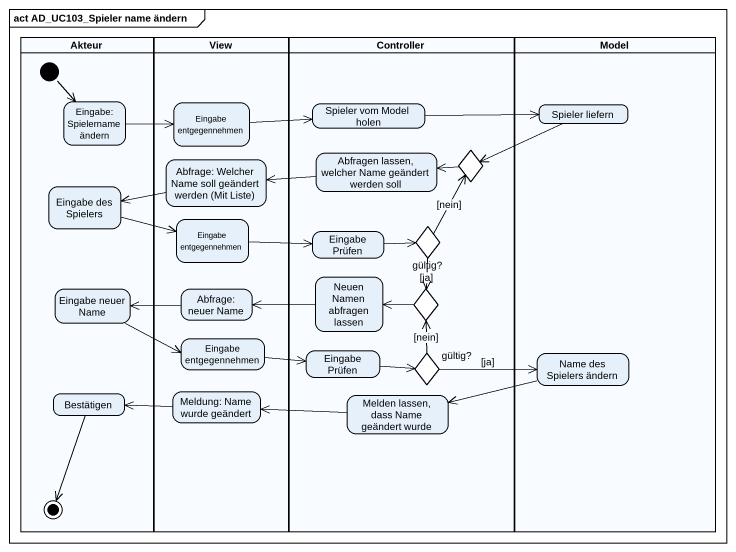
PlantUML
@startuml
mainframe act AD_UC103_Spieler name ändern
hide empty description
state Akteur <<partition>> {
  state "Eingabe: Spielername ändern" as Eingabe_Spielername_ändern
  state "Eingabe des Spielers" as Eingabe_des_Spielers
  state "Eingabe neuer Name" as Eingabe_neuer_Name
  state Bestätigen
  [*] --> Eingabe_Spielername_ändern
  Bestätigen --> [*]
}
state View <<partition>> {
  state "Eingabe entgegennehmen" as Eingabe_entgegennehmen
  state "Abfrage: Welcher Name soll geändert werden (Mit Liste)" as Abfrage_Welcher_Name_soll
  state "Eingabe entgegennehmen" as Eingabe_entgegennehmen_2
  state "Abfrage: neuer Name" as Abfrage_neuer_Name
  state "Eingabe entgegennehmen" as Eingabe_entgegennehmen_3
  state "Meldung: Name wurde geändert" as Meldung_Name_wurde_geändert
}
state Controller <<partition>> {
  state "Spieler vom Model holen" as Spieler_vom_Model_holen
  state "Abfragen lassen, welcher Name geändert werden soll" as Abfragen_lassen_welcher
  state choice1 <<choice>>
  state "Eingabe Prüfen" as Eingabe_Prüfen
  state "gültig?" as gültig <<choice>>
  state "Neuen Namen abfragen lassen" as Neuen_Namen_abfragen_lassen
  state choice2 <<choice>>
  state "Eingabe Prüfen" as Eingabe_Prüfen_2
  state "gültig?" as gültig_2 <<choice>>
  state "Melden lassen, dass Name geändert wurde" as Melden_lassen_dass_Name
}
state Model <<partition>> {
  state "Spieler liefern" as Spieler_liefern
  state "Name des Spielers ändern" as Name_des_Spielers_ändern
}
Eingabe_Spielername_ändern -right-> Eingabe_entgegennehmen
Eingabe_entgegennehmen -right-> Spieler_vom_Model_holen
Spieler_vom_Model_holen -right-> Spieler_liefern
Spieler_liefern -left-> choice1
Abfrage_Welcher_Name_soll -left-> Eingabe_des_Spielers
Abfragen_lassen_welcher -left-> Abfrage_Welcher_Name_soll
choice1 -left-> Abfragen_lassen_welcher
Eingabe_des_Spielers -right-> Eingabe_entgegennehmen_2
Eingabe_entgegennehmen_2 -right-> Eingabe_Prüfen
Eingabe_Prüfen -right-> gültig
gültig -up-> choice1 : [nein]
gültig --> choice2 : [ja]
Eingabe_neuer_Name -right-> Eingabe_entgegennehmen_3
Abfrage_neuer_Name -left-> Eingabe_neuer_Name
Neuen_Namen_abfragen_lassen -left-> Abfrage_neuer_Name
choice2 -left-> Neuen_Namen_abfragen_lassen
Eingabe_entgegennehmen_3 -right-> Eingabe_Prüfen_2
Eingabe_Prüfen_2 -right-> gültig_2
gültig_2 -up-> choice2 : [nein]
gültig_2 -right-> Name_des_Spielers_ändern : [ja]
Name_des_Spielers_ändern -left-> Melden_lassen_dass_Name
Meldung_Name_wurde_geändert -left-> Bestätigen
Melden_lassen_dass_Name -left-> Meldung_Name_wurde_geändert
@enduml
